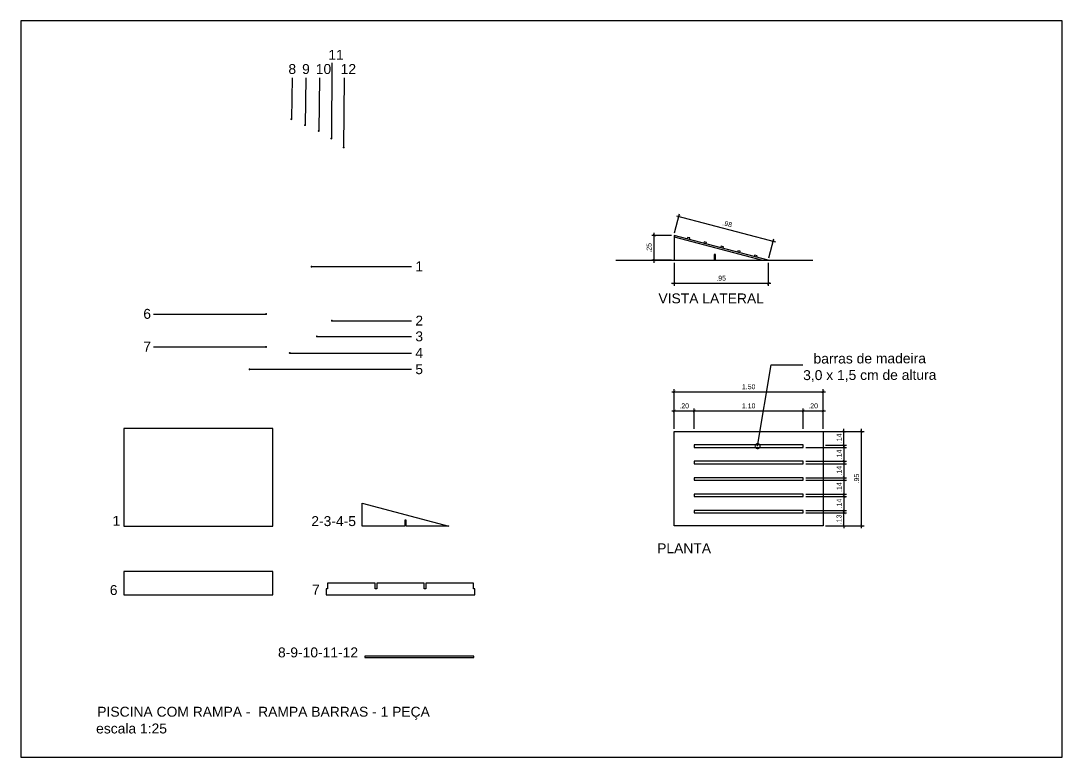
# Model space of a CAD drawing. Header units: metres. Extents: x 1 to 80.9, y 1.1 to 38.5.
# Drawn here: x 36.22 to 46.72, y 1.1 to 8.52 of the extents above; entities that cross this region are included whole.
import ezdxf

# ---------------------------------------------------------------- set-up
doc = ezdxf.new("R2010")
doc.units = ezdxf.units.M
doc.header["$LTSCALE"] = 0.05
doc.header["$MEASUREMENT"] = 0
for name, color, linetype in [('2D-CHAMADAS', 7, 'Continuous'), ('FLIP_COTA', 1, 'Continuous'), ('FLIP_SMB_Geral', 2, 'Continuous'), ('FLIP_TXT_02', 2, 'Continuous')]:
    doc.layers.add(name, color=color, linetype=linetype)
doc.styles.add('080-ARIAL-100', font='arial.ttf', dxfattribs={"height": 0.175})
doc.styles.add('080-RMS-100', font='romans.shx', dxfattribs={"height": 0.2})
doc.styles.add('Arial', font='arial.ttf')
doc.dimstyles.new('080-RMS-100-EXT', dxfattribs={"dimtxt": 0.2, "dimasz": 0.35, "dimexe": 0.15, "dimexo": 0.15, "dimgap": 0.2, "dimtad": 1, "dimzin": 1, "dimdsep": 46, "dimtxsty": '080-RMS-100', "dimblk": 'DOTSMALL', "dimcen": 0.2, "dimdle": 0.15, "dimclrd": 14, "dimclre": 14, "dimclrt": 2, "dimaunit": 1, "dimadec": 1, "dimazin": 3, "dimtfac": 1, "dimtix": 1, "dimtmove": 2, "dimatfit": 3, "dimldrblk": 'DOTSMALL', "dimfxl": 1, "dimtolj": 1, "dimtzin": 0, "dimarcsym": 0})
doc.dimstyles.new('PADR025', dxfattribs={"dimscale": 0, "dimtxt": 0.05, "dimasz": 0.025, "dimexe": 0.025, "dimexo": 0.025, "dimgap": 0.025, "dimtad": 1, "dimzin": 5, "dimdsep": 46, "dimtxsty": 'Arial', "dimblk1": 'ARCHTICK', "dimblk2": 'ARCHTICK', "dimsah": 1, "dimcen": 0.025, "dimdle": 0.025, "dimclrd": 12, "dimclre": 12, "dimclrt": 12, "dimadec": 0, "dimazin": 0, "dimtfac": 1, "dimtix": 1, "dimtmove": 2, "dimatfit": 3, "dimldrblk": 'ORIGIN', "dimfxl": 0.05, "dimtolj": 1, "dimtzin": 5, "dimarcsym": 0})

# ---------------------------------------------------------------- blocks, each defined once
blk = doc.blocks.new('_ArchTick')
at = {"color": 0, "linetype": 'ByBlock', "const_width": 0.15}
blk.add_lwpolyline([(-0.5, -0.5), (0.5, 0.5)], dxfattribs=at)
blk = doc.blocks.new('*D247')
at = {"layer": 'DEFPOINTS', "color": 0, "ltscale": 10, "transparency": 16777216}
for p in [(43.005, 4.591), (42.805, 4.384), (43.005, 4.384)]:
    blk.add_point(p, dxfattribs=at)
at = {"layer": 'FLIP_COTA', "color": 12, "lineweight": -2, "ltscale": 10, "transparency": 16777216}
for p, q in [((42.78, 4.591), (43.03, 4.591)), ((42.805, 4.409), (42.805, 4.616)), ((43.005, 4.409), (43.005, 4.616))]:
    blk.add_line(p, q, dxfattribs=at)
at = {"layer": 'FLIP_COTA', "color": 12, "lineweight": -2, "ltscale": 10, "transparency": 16777216, "xscale": 0.025, "yscale": 0.025, "zscale": 0.025, "rotation": 180}
blk.add_blockref('_ArchTick', (42.805, 4.591), dxfattribs=at)
at = {"layer": 'FLIP_COTA', "color": 12, "lineweight": -2, "ltscale": 10, "transparency": 16777216, "xscale": 0.025, "yscale": 0.025, "zscale": 0.025}
blk.add_blockref('_ArchTick', (43.005, 4.591), dxfattribs=at)
at = {"layer": 'FLIP_COTA', "color": 12, "ltscale": 10, "transparency": 16777216, "insert": (42.905, 4.642), "char_height": 0.05, "attachment_point": 5, "style": 'Arial'}
blk.add_mtext('\\A1;.20', dxfattribs=at)
blk = doc.blocks.new('_Origin')
at = {"color": 0, "linetype": 'ByBlock', "lineweight": -2}
blk.add_line((0, 0), (-1, 0), dxfattribs=at)
blk.add_circle((0, 0), 0.5, dxfattribs=at)
blk = doc.blocks.new('*D248')
at = {"layer": 'DEFPOINTS', "color": 0, "ltscale": 10, "transparency": 16777216}
for p in [(44.105, 4.591), (43.005, 4.384), (44.105, 4.384)]:
    blk.add_point(p, dxfattribs=at)
at = {"layer": 'FLIP_COTA', "color": 12, "lineweight": -2, "ltscale": 10, "transparency": 16777216}
for p, q in [((42.98, 4.591), (44.13, 4.591)), ((43.005, 4.409), (43.005, 4.616)), ((44.105, 4.409), (44.105, 4.616))]:
    blk.add_line(p, q, dxfattribs=at)
at = {"layer": 'FLIP_COTA', "color": 12, "lineweight": -2, "ltscale": 10, "transparency": 16777216, "xscale": 0.025, "yscale": 0.025, "zscale": 0.025, "rotation": 180}
blk.add_blockref('_ArchTick', (43.005, 4.591), dxfattribs=at)
at = {"layer": 'FLIP_COTA', "color": 12, "lineweight": -2, "ltscale": 10, "transparency": 16777216, "xscale": 0.025, "yscale": 0.025, "zscale": 0.025}
blk.add_blockref('_ArchTick', (44.105, 4.591), dxfattribs=at)
at = {"layer": 'FLIP_COTA', "color": 12, "ltscale": 10, "transparency": 16777216, "insert": (43.555, 4.642), "char_height": 0.05, "attachment_point": 5, "style": 'Arial'}
blk.add_mtext('\\A1;1.10', dxfattribs=at)
blk = doc.blocks.new('*D249')
at = {"layer": 'DEFPOINTS', "color": 0, "ltscale": 10, "transparency": 16777216}
for p in [(44.305, 4.591), (44.105, 4.384), (44.305, 4.384)]:
    blk.add_point(p, dxfattribs=at)
at = {"layer": 'FLIP_COTA', "color": 12, "lineweight": -2, "ltscale": 10, "transparency": 16777216}
for p, q in [((44.08, 4.591), (44.33, 4.591)), ((44.105, 4.409), (44.105, 4.616)), ((44.305, 4.409), (44.305, 4.616))]:
    blk.add_line(p, q, dxfattribs=at)
at = {"layer": 'FLIP_COTA', "color": 12, "lineweight": -2, "ltscale": 10, "transparency": 16777216, "xscale": 0.025, "yscale": 0.025, "zscale": 0.025, "rotation": 180}
blk.add_blockref('_ArchTick', (44.105, 4.591), dxfattribs=at)
at = {"layer": 'FLIP_COTA', "color": 12, "lineweight": -2, "ltscale": 10, "transparency": 16777216, "xscale": 0.025, "yscale": 0.025, "zscale": 0.025}
blk.add_blockref('_ArchTick', (44.305, 4.591), dxfattribs=at)
at = {"layer": 'FLIP_COTA', "color": 12, "ltscale": 10, "transparency": 16777216, "insert": (44.205, 4.642), "char_height": 0.05, "attachment_point": 5, "style": 'Arial'}
blk.add_mtext('\\A1;.20', dxfattribs=at)
blk = doc.blocks.new('*D261')
at = {"layer": 'DEFPOINTS', "color": 0, "ltscale": 10, "transparency": 16777216}
for p in [(44.305, 4.785), (42.805, 4.384), (44.305, 4.384)]:
    blk.add_point(p, dxfattribs=at)
at = {"layer": 'FLIP_COTA', "color": 12, "lineweight": -2, "ltscale": 10, "transparency": 16777216}
for p, q in [((42.78, 4.785), (44.33, 4.785)), ((42.805, 4.409), (42.805, 4.81)), ((44.305, 4.409), (44.305, 4.81))]:
    blk.add_line(p, q, dxfattribs=at)
at = {"layer": 'FLIP_COTA', "color": 12, "lineweight": -2, "ltscale": 10, "transparency": 16777216, "xscale": 0.025, "yscale": 0.025, "zscale": 0.025, "rotation": 180}
blk.add_blockref('_ArchTick', (42.805, 4.785), dxfattribs=at)
at = {"layer": 'FLIP_COTA', "color": 12, "lineweight": -2, "ltscale": 10, "transparency": 16777216, "xscale": 0.025, "yscale": 0.025, "zscale": 0.025}
blk.add_blockref('_ArchTick', (44.305, 4.785), dxfattribs=at)
at = {"layer": 'FLIP_COTA', "color": 12, "ltscale": 10, "transparency": 16777216, "insert": (43.555, 4.835), "char_height": 0.05, "attachment_point": 5, "style": 'Arial'}
blk.add_mtext('\\A1;1.50', dxfattribs=at)
blk = doc.blocks.new('*D262')
at = {"layer": 'DEFPOINTS', "color": 0, "ltscale": 10, "transparency": 16777216}
for p in [(44.305, 4.384), (44.694, 4.384), (44.305, 3.434)]:
    blk.add_point(p, dxfattribs=at)
at = {"layer": 'FLIP_COTA', "color": 12, "lineweight": -2, "ltscale": 10, "transparency": 16777216}
for p, q in [((44.33, 4.384), (44.719, 4.384)), ((44.694, 3.409), (44.694, 4.409)), ((44.33, 3.434), (44.719, 3.434))]:
    blk.add_line(p, q, dxfattribs=at)
at = {"layer": 'FLIP_COTA', "color": 12, "lineweight": -2, "ltscale": 10, "transparency": 16777216, "xscale": 0.025, "yscale": 0.025, "zscale": 0.025}
for p, rotation in [((44.694, 4.384), 90), ((44.694, 3.434), 270)]:
    blk.add_blockref('_ArchTick', p, dxfattribs=dict(at, rotation=rotation))
at = {"layer": 'FLIP_COTA', "color": 12, "ltscale": 10, "transparency": 16777216, "insert": (44.643, 3.909), "char_height": 0.05, "attachment_point": 5, "rotation": 90, "style": 'Arial'}
blk.add_mtext('\\A1;.95', dxfattribs=at)
blk = doc.blocks.new('_DotSmall')
at = {"color": 0, "linetype": 'ByBlock', "const_width": 0.5}
blk.add_lwpolyline([(-0.0625, 0, 1), (0.0625, 0, 1)], format="xyb", close=True, dxfattribs=at)
blk = doc.blocks.new('*D263')
at = {"layer": 'DEFPOINTS', "color": 0, "ltscale": 10, "transparency": 16777216}
for p in [(44.105, 3.563), (44.516, 3.563), (44.305, 3.434)]:
    blk.add_point(p, dxfattribs=at)
at = {"layer": 'FLIP_COTA', "color": 12, "lineweight": -2, "ltscale": 10, "transparency": 16777216}
for p, q in [((44.516, 3.563), (44.516, 3.588)), ((44.13, 3.563), (44.541, 3.563)), ((44.516, 3.434), (44.516, 3.563)), ((44.33, 3.434), (44.541, 3.434)), ((44.516, 3.434), (44.516, 3.409))]:
    blk.add_line(p, q, dxfattribs=at)
at = {"layer": 'FLIP_COTA', "color": 12, "lineweight": -2, "ltscale": 10, "transparency": 16777216, "xscale": 0.025, "yscale": 0.025, "zscale": 0.025}
for p, rotation in [((44.516, 3.563), 270), ((44.516, 3.434), 90)]:
    blk.add_blockref('_ArchTick', p, dxfattribs=dict(at, rotation=rotation))
at = {"layer": 'FLIP_COTA', "color": 12, "ltscale": 10, "transparency": 16777216, "insert": (44.466, 3.498), "char_height": 0.05, "attachment_point": 5, "rotation": 90, "style": 'Arial'}
blk.add_mtext('\\A1;.13', dxfattribs=at)
blk = doc.blocks.new('*D250')
at = {"layer": 'DEFPOINTS', "color": 0, "ltscale": 10, "transparency": 16777216}
for p in [(44.105, 3.728), (44.517, 3.728), (44.105, 3.588)]:
    blk.add_point(p, dxfattribs=at)
at = {"layer": 'FLIP_COTA', "color": 12, "lineweight": -2, "ltscale": 10, "transparency": 16777216}
for p, q in [((44.13, 3.728), (44.542, 3.728)), ((44.517, 3.563), (44.517, 3.753)), ((44.13, 3.588), (44.542, 3.588))]:
    blk.add_line(p, q, dxfattribs=at)
at = {"layer": 'FLIP_COTA', "color": 12, "lineweight": -2, "ltscale": 10, "transparency": 16777216, "xscale": 0.025, "yscale": 0.025, "zscale": 0.025}
for p, rotation in [((44.517, 3.728), 90), ((44.517, 3.588), 270)]:
    blk.add_blockref('_ArchTick', p, dxfattribs=dict(at, rotation=rotation))
at = {"layer": 'FLIP_COTA', "color": 12, "ltscale": 10, "transparency": 16777216, "insert": (44.467, 3.658), "char_height": 0.05, "attachment_point": 5, "rotation": 90, "style": 'Arial'}
blk.add_mtext('\\A1;.14', dxfattribs=at)
blk = doc.blocks.new('*D251')
at = {"layer": 'DEFPOINTS', "color": 0, "ltscale": 10, "transparency": 16777216}
for p in [(44.105, 3.893), (44.517, 3.893), (44.105, 3.753)]:
    blk.add_point(p, dxfattribs=at)
at = {"layer": 'FLIP_COTA', "color": 12, "lineweight": -2, "ltscale": 10, "transparency": 16777216}
for p, q in [((44.13, 3.893), (44.542, 3.893)), ((44.517, 3.728), (44.517, 3.918)), ((44.13, 3.753), (44.542, 3.753))]:
    blk.add_line(p, q, dxfattribs=at)
at = {"layer": 'FLIP_COTA', "color": 12, "lineweight": -2, "ltscale": 10, "transparency": 16777216, "xscale": 0.025, "yscale": 0.025, "zscale": 0.025}
for p, rotation in [((44.517, 3.893), 90), ((44.517, 3.753), 270)]:
    blk.add_blockref('_ArchTick', p, dxfattribs=dict(at, rotation=rotation))
at = {"layer": 'FLIP_COTA', "color": 12, "ltscale": 10, "transparency": 16777216, "insert": (44.467, 3.823), "char_height": 0.05, "attachment_point": 5, "rotation": 90, "style": 'Arial'}
blk.add_mtext('\\A1;.14', dxfattribs=at)
blk = doc.blocks.new('*D252')
at = {"layer": 'DEFPOINTS', "color": 0, "ltscale": 10, "transparency": 16777216}
for p in [(44.105, 4.058), (44.517, 4.058), (44.105, 3.918)]:
    blk.add_point(p, dxfattribs=at)
at = {"layer": 'FLIP_COTA', "color": 12, "lineweight": -2, "ltscale": 10, "transparency": 16777216}
for p, q in [((44.13, 4.058), (44.542, 4.058)), ((44.517, 3.893), (44.517, 4.083)), ((44.13, 3.918), (44.542, 3.918))]:
    blk.add_line(p, q, dxfattribs=at)
at = {"layer": 'FLIP_COTA', "color": 12, "lineweight": -2, "ltscale": 10, "transparency": 16777216, "xscale": 0.025, "yscale": 0.025, "zscale": 0.025}
for p, rotation in [((44.517, 4.058), 90), ((44.517, 3.918), 270)]:
    blk.add_blockref('_ArchTick', p, dxfattribs=dict(at, rotation=rotation))
at = {"layer": 'FLIP_COTA', "color": 12, "ltscale": 10, "transparency": 16777216, "insert": (44.467, 3.988), "char_height": 0.05, "attachment_point": 5, "rotation": 90, "style": 'Arial'}
blk.add_mtext('\\A1;.14', dxfattribs=at)
blk = doc.blocks.new('*D253')
at = {"layer": 'DEFPOINTS', "color": 0, "ltscale": 10, "transparency": 16777216}
for p in [(44.105, 4.223), (44.517, 4.223), (44.105, 4.083)]:
    blk.add_point(p, dxfattribs=at)
at = {"layer": 'FLIP_COTA', "color": 12, "lineweight": -2, "ltscale": 10, "transparency": 16777216}
for p, q in [((44.13, 4.223), (44.542, 4.223)), ((44.517, 4.058), (44.517, 4.248)), ((44.13, 4.083), (44.542, 4.083))]:
    blk.add_line(p, q, dxfattribs=at)
at = {"layer": 'FLIP_COTA', "color": 12, "lineweight": -2, "ltscale": 10, "transparency": 16777216, "xscale": 0.025, "yscale": 0.025, "zscale": 0.025}
for p, rotation in [((44.517, 4.223), 90), ((44.517, 4.083), 270)]:
    blk.add_blockref('_ArchTick', p, dxfattribs=dict(at, rotation=rotation))
at = {"layer": 'FLIP_COTA', "color": 12, "ltscale": 10, "transparency": 16777216, "insert": (44.467, 4.153), "char_height": 0.05, "attachment_point": 5, "rotation": 90, "style": 'Arial'}
blk.add_mtext('\\A1;.14', dxfattribs=at)
blk = doc.blocks.new('*D254')
at = {"layer": 'DEFPOINTS', "color": 0, "ltscale": 10, "transparency": 16777216}
for p in [(44.105, 4.384), (44.516, 4.384), (44.305, 4.246)]:
    blk.add_point(p, dxfattribs=at)
at = {"layer": 'FLIP_COTA', "color": 12, "lineweight": -2, "ltscale": 10, "transparency": 16777216}
for p, q in [((44.13, 4.384), (44.541, 4.384)), ((44.516, 4.221), (44.516, 4.409)), ((44.33, 4.246), (44.541, 4.246))]:
    blk.add_line(p, q, dxfattribs=at)
at = {"layer": 'FLIP_COTA', "color": 12, "lineweight": -2, "ltscale": 10, "transparency": 16777216, "xscale": 0.025, "yscale": 0.025, "zscale": 0.025}
for p, rotation in [((44.516, 4.384), 90), ((44.516, 4.246), 270)]:
    blk.add_blockref('_ArchTick', p, dxfattribs=dict(at, rotation=rotation))
at = {"layer": 'FLIP_COTA', "color": 12, "ltscale": 10, "transparency": 16777216, "insert": (44.466, 4.315), "char_height": 0.05, "attachment_point": 5, "rotation": 90, "style": 'Arial'}
blk.add_mtext('\\A1;.14', dxfattribs=at)
blk = doc.blocks.new('*D258')
at = {"layer": 'DEFPOINTS', "color": 0, "ltscale": 10, "transparency": 16777216}
for p in [(42.602, 6.361), (42.802, 6.361), (42.802, 6.111)]:
    blk.add_point(p, dxfattribs=at)
at = {"layer": 'FLIP_COTA', "color": 12, "lineweight": -2, "ltscale": 10, "transparency": 16777216}
for p, q in [((42.777, 6.361), (42.577, 6.361)), ((42.602, 6.086), (42.602, 6.386)), ((42.777, 6.111), (42.577, 6.111))]:
    blk.add_line(p, q, dxfattribs=at)
at = {"layer": 'FLIP_COTA', "color": 12, "lineweight": -2, "ltscale": 10, "transparency": 16777216, "xscale": 0.025, "yscale": 0.025, "zscale": 0.025}
for p, rotation in [((42.602, 6.361), 90), ((42.602, 6.111), 270)]:
    blk.add_blockref('_ArchTick', p, dxfattribs=dict(at, rotation=rotation))
at = {"layer": 'FLIP_COTA', "color": 12, "ltscale": 10, "transparency": 16777216, "insert": (42.551, 6.236), "char_height": 0.05, "attachment_point": 5, "rotation": 90, "style": 'Arial'}
blk.add_mtext('\\A1;.25', dxfattribs=at)
blk = doc.blocks.new('*D259')
at = {"layer": 'DEFPOINTS', "color": 0, "ltscale": 10, "transparency": 16777216}
for p in [(42.802, 6.111), (43.752, 6.111), (43.752, 5.878)]:
    blk.add_point(p, dxfattribs=at)
at = {"layer": 'FLIP_COTA', "color": 12, "lineweight": -2, "ltscale": 10, "transparency": 16777216}
for p, q in [((42.802, 6.086), (42.802, 5.853)), ((43.752, 6.086), (43.752, 5.853)), ((42.777, 5.878), (43.777, 5.878))]:
    blk.add_line(p, q, dxfattribs=at)
at = {"layer": 'FLIP_COTA', "color": 12, "lineweight": -2, "ltscale": 10, "transparency": 16777216, "xscale": 0.025, "yscale": 0.025, "zscale": 0.025, "rotation": 180}
blk.add_blockref('_ArchTick', (42.802, 5.878), dxfattribs=at)
at = {"layer": 'FLIP_COTA', "color": 12, "lineweight": -2, "ltscale": 10, "transparency": 16777216, "xscale": 0.025, "yscale": 0.025, "zscale": 0.025}
blk.add_blockref('_ArchTick', (43.752, 5.878), dxfattribs=at)
at = {"layer": 'FLIP_COTA', "color": 12, "ltscale": 10, "transparency": 16777216, "insert": (43.277, 5.929), "char_height": 0.05, "attachment_point": 5, "style": 'Arial'}
blk.add_mtext('\\A1;.95', dxfattribs=at)
blk = doc.blocks.new('*D260')
at = {"layer": 'DEFPOINTS', "color": 0, "ltscale": 10, "transparency": 16777216}
for p in [(42.802, 6.361), (43.802, 6.303), (43.752, 6.111)]:
    blk.add_point(p, dxfattribs=at)
at = {"layer": 'FLIP_COTA', "color": 12, "lineweight": -2, "ltscale": 10, "transparency": 16777216}
for p, q in [((42.808, 6.386), (42.858, 6.577)), ((42.828, 6.559), (43.826, 6.297)), ((43.758, 6.136), (43.808, 6.327))]:
    blk.add_line(p, q, dxfattribs=at)
at = {"layer": 'FLIP_COTA', "color": 12, "lineweight": -2, "ltscale": 10, "transparency": 16777216, "xscale": 0.025, "yscale": 0.025, "zscale": 0.025}
for p, rotation in [((42.852, 6.553), 165.2564371635266), ((43.802, 6.303), 345.2564371635265)]:
    blk.add_blockref('_ArchTick', p, dxfattribs=dict(at, rotation=rotation))
at = {"layer": 'FLIP_COTA', "color": 12, "ltscale": 10, "transparency": 16777216, "insert": (43.34, 6.477), "char_height": 0.05, "attachment_point": 5, "rotation": 345.2564, "style": 'Arial'}
blk.add_mtext('\\A1;.98', dxfattribs=at)

msp = doc.modelspace()

# ---------------------------------------------------------------- linework, layer by layer
at = {"layer": '2D-CHAMADAS', "color": 1}
for p, q in [((39.353, 8.101), (39.347, 7.338)), ((38.951, 7.951), (38.944, 7.533)), ((39.088, 7.951), (39.082, 7.473)), ((39.226, 7.951), (39.22, 7.415)), ((39.477, 7.951), (39.471, 7.248)), ((43.752, 6.111), (42.802, 6.361)), ((42.802, 6.346), (43.693, 6.112)), ((42.802, 6.111), (43.752, 6.111)), ((39.147, 6.046), (40.155, 6.046)), ((37.552, 5.568), (38.689, 5.568)), ((39.352, 5.501), (40.155, 5.501)), ((39.201, 5.342), (40.155, 5.342)), ((37.552, 5.237), (38.689, 5.237)), ((38.928, 5.175), (40.155, 5.175)), ((38.522, 5.011), (40.155, 5.011))]:
    msp.add_line(p, q, dxfattribs=at)
at = {"layer": '2D-CHAMADAS', "color": 2}
for p, q in [((42.802, 6.361), (42.802, 6.111)), ((43.752, 6.111), (42.802, 6.361)), ((42.938, 6.341), (42.934, 6.327)), ((42.962, 6.335), (42.938, 6.341)), ((42.958, 6.32), (42.962, 6.335)), ((43.107, 6.297), (43.103, 6.282)), ((43.131, 6.29), (43.107, 6.297)), ((43.127, 6.276), (43.131, 6.29)), ((43.276, 6.252), (43.272, 6.237)), ((43.3, 6.246), (43.276, 6.252)), ((43.296, 6.231), (43.3, 6.246)), ((43.445, 6.207), (43.441, 6.193)), ((43.469, 6.201), (43.445, 6.207)), ((43.469, 6.201), (43.445, 6.207)), ((43.466, 6.186), (43.469, 6.201)), ((42.802, 6.111), (43.752, 6.111)), ((43.614, 6.163), (43.611, 6.148)), ((43.639, 6.156), (43.614, 6.163)), ((43.635, 6.142), (43.639, 6.156))]:
    msp.add_line(p, q, dxfattribs=at)
at = {"layer": '2D-CHAMADAS', "color": 4}
msp.add_line((42.216, 6.111), (44.202, 6.111), dxfattribs=at)
at = {"layer": '2D-CHAMADAS', "color": 1, "const_width": 0.01}
for points in [[(38.939, 7.533, 1), (38.949, 7.533, 1)], [(39.077, 7.473, 1), (39.087, 7.473, 1)], [(39.215, 7.415, 1), (39.225, 7.415, 1)], [(39.342, 7.338, 1), (39.352, 7.338, 1)], [(39.466, 7.248, 1), (39.476, 7.248, 1)], [(39.142, 6.046, 1), (39.152, 6.046, 1)], [(38.684, 5.568, 1), (38.694, 5.568, 1)], [(39.347, 5.501, 1), (39.357, 5.501, 1)], [(39.196, 5.342, 1), (39.206, 5.342, 1)], [(38.684, 5.237, 1), (38.694, 5.237, 1)], [(38.923, 5.175, 1), (38.933, 5.175, 1)], [(38.517, 5.011, 1), (38.527, 5.011, 1)]]:
    msp.add_lwpolyline(points, format="xyb", close=True, dxfattribs=at)
at = {"layer": '2D-CHAMADAS', "color": 2}
for points in [[(43.222, 6.111), (43.222, 6.17), (43.207, 6.17), (43.207, 6.111)], [(40.087, 3.43), (39.656, 3.43), (39.656, 3.661), (40.532, 3.43), (40.102, 3.43), (40.102, 3.489), (40.087, 3.489), (40.087, 3.43)]]:
    msp.add_lwpolyline(points, dxfattribs=at)
for points in [[(37.256, 4.413), (37.256, 3.43), (38.756, 3.43), (38.756, 4.413)], [(42.805, 3.434), (42.805, 4.384), (44.305, 4.384), (44.305, 3.434)], [(43.005, 4.248), (43.005, 4.223), (44.105, 4.223), (44.105, 4.248)], [(43.005, 4.083), (43.005, 4.058), (44.105, 4.058), (44.105, 4.083)], [(43.005, 3.918), (43.005, 3.893), (44.105, 3.893), (44.105, 3.918)], [(43.005, 3.753), (43.005, 3.728), (44.105, 3.728), (44.105, 3.753)], [(43.005, 3.588), (43.005, 3.563), (44.105, 3.563), (44.105, 3.588)], [(37.256, 2.971), (37.256, 2.737), (38.756, 2.737), (38.756, 2.971)], [(39.804, 2.854), (39.804, 2.796), (39.789, 2.796), (39.789, 2.854), (39.309, 2.854), (39.309, 2.796), (39.294, 2.796), (39.294, 2.737), (40.794, 2.737), (40.794, 2.796), (40.779, 2.796), (40.779, 2.854), (40.299, 2.854), (40.299, 2.796), (40.284, 2.796), (40.284, 2.854)], [(39.684, 2.106), (40.784, 2.106), (40.784, 2.119), (39.684, 2.119)]]:
    msp.add_lwpolyline(points, close=True, dxfattribs=at)
at = {"layer": 'DEFPOINTS'}
msp.add_lwpolyline([(36.216, 1.1), (46.716, 1.1), (46.716, 8.525), (36.216, 8.525)], close=True, dxfattribs=at)

# ---------------------------------------------------------------- texts
at = {"layer": 'FLIP_TXT_02', "char_height": 0.1, "width": 3.9314, "attachment_point": 1, "style": '080-ARIAL-100'}
for s, insert in [('11 ', (39.317, 8.232)), ('8 ', (38.914, 8.089)), ('9 ', (39.052, 8.089)), ('10 ', (39.19, 8.089)), ('12 ', (39.441, 8.089)), ('1', (40.194, 6.099)), ('VISTA LATERAL', (42.645, 5.776)), ('6', (37.451, 5.62)), ('2', (40.194, 5.552)), ('3', (40.194, 5.393)), ('7', (37.451, 5.29)), ('4', (40.194, 5.226)), ('5', (40.194, 5.062)), ('1', (37.14, 3.533)), ('2-3-4-5 ', (39.145, 3.53)), ('PLANTA', (42.632, 3.256)), ('6', (37.113, 2.835)), ('7 ', (39.153, 2.84)), ('8-9-10-11-12 ', (38.809, 2.206)), ('PISCINA COM RAMPA -  RAMPA BARRAS - 1 PEÇA', (36.987, 1.608)), ('escala 1:25', (36.975, 1.439))]:
    msp.add_mtext(s, dxfattribs=dict(at, insert=insert))
at = {"layer": 'FLIP_TXT_02', "insert": (44.776, 4.885), "char_height": 0.1, "attachment_point": 8, "rotation": 0.1356, "style": 'Arial'}
msp.add_mtext('barras de madeira \\P3,0 x 1,5 cm de altura', dxfattribs=at)

# ---------------------------------------------------------------- dimensions: what is measured, and where the dimension line sits
at = {"layer": 'FLIP_COTA', "ltscale": 10}
dim = msp.add_aligned_dim(p1=(42.802, 6.361), p2=(43.752, 6.111), distance=0.198, dimstyle='PADR025', override={"dimscale": 1}, dxfattribs=at)
dim.commit()
dim.dimension.update_dxf_attribs({"geometry": '*D260', "text_midpoint": (43.34, 6.477)})
for base, p1, p2, picture, middle in [((42.602, 6.361), (42.802, 6.111), (42.802, 6.361), '*D258', (42.551, 6.236)), ((44.516, 4.384), (44.305, 4.246), (44.105, 4.384), '*D254', (44.466, 4.315)), ((44.694, 4.384), (44.305, 3.434), (44.305, 4.384), '*D262', (44.643, 3.909)), ((44.517, 4.223), (44.105, 4.083), (44.105, 4.223), '*D253', (44.467, 4.153)), ((44.517, 4.058), (44.105, 3.918), (44.105, 4.058), '*D252', (44.467, 3.988)), ((44.517, 3.893), (44.105, 3.753), (44.105, 3.893), '*D251', (44.467, 3.823)), ((44.517, 3.728), (44.105, 3.588), (44.105, 3.728), '*D250', (44.467, 3.658)), ((44.516, 3.563), (44.305, 3.434), (44.105, 3.563), '*D263', (44.466, 3.498))]:
    dim = msp.add_linear_dim(base=base, p1=p1, p2=p2, angle=90, dimstyle='PADR025', override={"dimscale": 1}, dxfattribs=at)
    dim.commit()
    dim.dimension.update_dxf_attribs({"geometry": picture, "text_midpoint": middle})
for base, p1, p2, picture, middle in [((43.752, 5.878), (42.802, 6.111), (43.752, 6.111), '*D259', (43.277, 5.929)), ((44.305, 4.785), (42.805, 4.384), (44.305, 4.384), '*D261', (43.555, 4.835)), ((43.005, 4.591), (42.805, 4.384), (43.005, 4.384), '*D247', (42.905, 4.642)), ((44.105, 4.591), (43.005, 4.384), (44.105, 4.384), '*D248', (43.555, 4.642)), ((44.305, 4.591), (44.105, 4.384), (44.305, 4.384), '*D249', (44.205, 4.642))]:
    dim = msp.add_linear_dim(base=base, p1=p1, p2=p2, dimstyle='PADR025', override={"dimscale": 1}, dxfattribs=at)
    dim.commit()
    dim.dimension.update_dxf_attribs({"geometry": picture, "text_midpoint": middle})

# ---------------------------------------------------------------- leaders
at = {"layer": 'FLIP_SMB_Geral'}
msp.add_leader([(43.645, 4.236), (43.782, 5.057), (44.102, 5.055)], dimstyle='080-RMS-100-EXT', override={"dimasz": 0.1}, dxfattribs=at)

doc.saveas('drawing.dxf')
